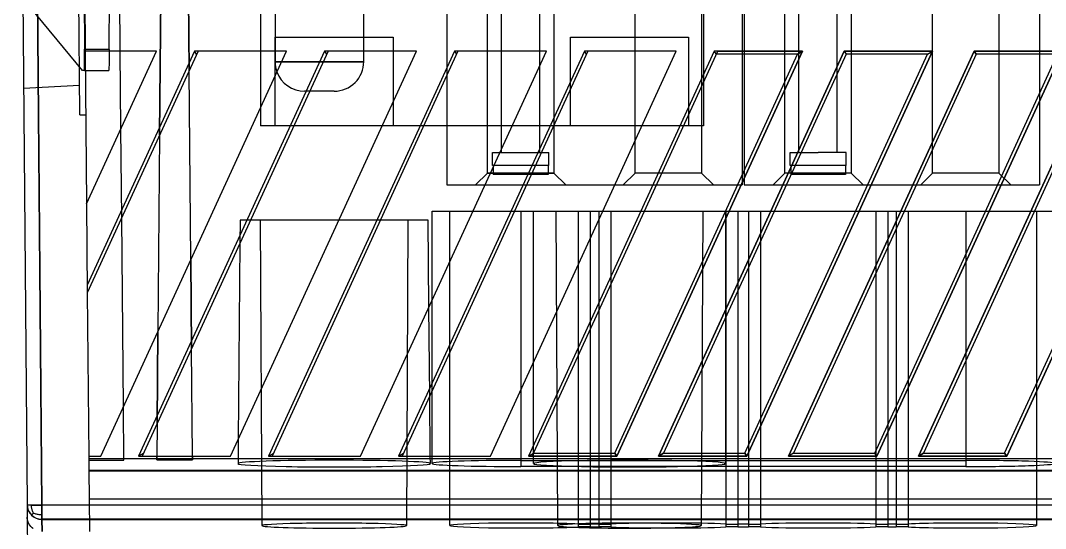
# Model space of a CAD drawing. Header units: millimetres. Extents: x 169.7 to 222.2, y -58 to 0.6.
# Drawn here: x 169.89 to 204.59, y -34.91 to -17.7 of the extents above; entities that cross this region are included whole.
import ezdxf

# ---------------------------------------------------------------- set-up
doc = ezdxf.new("R2010")
doc.units = ezdxf.units.MM
doc.layers.add('MAIN-1', color=7, linetype='Continuous')
doc.layers.add('MAIN-2', color=7, linetype='Continuous')

msp = doc.modelspace()

# ---------------------------------------------------------------- linework, layer by layer
at = {"layer": 'MAIN-1'}
for p, q in [((169.888, -8.4), (170.112, -34.102)), ((170.612, -34.111), (170.388, -8.4)), ((172.079, -18.739), (172.124, -23.909)), ((174.493, -18.739), (172.079, -18.739)), ((172.124, -23.909), (174.493, -18.739)), ((175.901, -18.739), (172.151, -26.923)), ((172.603, -32.466), (178.893, -18.739)), ((172.888, -18.739), (172.888, -18.826)), ((173.288, -21.369), (173.265, -18.739)), ((180.301, -18.739), (174.011, -32.466)), ((178.893, -18.739), (175.901, -18.739)), ((177.003, -32.466), (183.293, -18.739)), ((178.009, -18.739), (178.009, -20.668)), ((184.701, -18.739), (178.411, -32.466)), ((178.509, -18.739), (178.509, -19.1)), ((183.293, -18.739), (180.301, -18.739)), ((181.403, -32.466), (187.693, -18.739)), ((181.509, -19.1), (181.509, -18.739)), ((189.101, -18.739), (182.811, -32.466)), ((187.693, -18.739), (184.701, -18.739)), ((185.803, -32.466), (192.093, -18.739)), ((187.211, -32.466), (193.501, -18.739)), ((192.093, -18.739), (189.101, -18.739)), ((196.372, -18.739), (190.082, -32.466)), ((191.489, -32.466), (197.78, -18.739)), ((193.501, -18.739), (196.372, -18.739)), ((200.772, -18.739), (194.482, -32.466)), ((195.889, -32.466), (202.18, -18.739)), ((196.2, -18.85), (196.372, -18.739)), ((197.78, -18.739), (200.772, -18.739)), ((197.78, -18.739), (197.85, -18.85)), ((205.172, -18.739), (198.882, -32.466)), ((200.289, -32.466), (206.58, -18.739)), ((200.6, -18.85), (200.772, -18.739)), ((202.18, -18.739), (205.172, -18.739)), ((202.25, -18.85), (202.18, -18.739)), ((209.572, -18.739), (203.282, -32.466)), ((172.887, -18.907), (172.886, -18.983)), ((172.886, -18.983), (172.886, -19.053)), ((172.886, -19.053), (172.886, -19.117)), ((172.888, -18.826), (172.887, -18.907)), ((190.011, -32.356), (196.2, -18.85)), ((197.85, -18.85), (191.661, -32.356)), ((196.2, -18.85), (193.45, -18.85)), ((194.324, -18.85), (194.324, -22.943)), ((194.394, -18.85), (194.394, -22.791)), ((194.411, -32.356), (200.6, -18.85)), ((202.25, -18.85), (196.061, -32.356)), ((200.6, -18.85), (197.85, -18.85)), ((198.811, -32.356), (205, -18.85)), ((206.65, -18.85), (200.461, -32.356)), ((205, -18.85), (202.25, -18.85)), ((203.211, -32.356), (209.4, -18.85)), ((204.394, -18.85), (204.394, -20.172)), ((172.085, -19.4), (172.884, -19.4)), ((172.885, -19.227), (172.884, -19.273)), ((172.884, -19.273), (172.884, -19.311)), ((172.884, -19.311), (172.884, -19.343)), ((172.884, -19.343), (172.884, -19.368)), ((172.884, -19.368), (172.884, -19.386)), ((172.884, -19.386), (172.884, -19.396)), ((172.884, -19.396), (172.884, -19.4)), ((172.886, -19.117), (172.885, -19.175)), ((172.885, -19.175), (172.885, -19.227)), ((175.651, -25.815), (175.595, -19.407)), ((175.651, -25.815), (175.595, -19.407)), ((178.728, -19.1), (178.509, -19.1)), ((181.509, -19.1), (180.136, -19.1)), ((184.324, -19.561), (184.324, -23.27)), ((180.509, -20.1), (179.677, -20.1)), ((182.133, -21.27), (179.141, -21.27)), ((184.324, -21.27), (183.541, -21.27)), ((174.6, -21.578), (174.542, -28.234)), ((174.6, -21.578), (174.542, -28.234)), ((184.324, -23.27), (185.617, -23.27)), ((187.025, -23.27), (190.017, -23.27)), ((191.425, -23.27), (194.175, -23.27)), ((195.825, -23.27), (198.575, -23.27)), ((200.225, -23.27), (202.975, -23.27)), ((183.824, -24.164), (185.207, -24.164)), ((183.824, -27.182), (183.824, -24.164)), ((186.615, -24.164), (186.824, -24.164)), ((186.824, -24.164), (186.824, -30.237)), ((186.824, -24.164), (189.607, -24.164)), ((191.015, -24.164), (193.765, -24.164)), ((195.415, -24.164), (198.165, -24.164)), ((199.815, -24.164), (201.894, -24.164)), ((201.894, -24.164), (202.565, -24.164)), ((201.894, -24.164), (201.894, -25.627)), ((204.215, -24.164), (204.894, -24.164)), ((173.371, -30.791), (173.315, -24.383)), ((180.667, -24.47), (177.675, -24.47)), ((183.694, -24.47), (182.075, -24.47)), ((183.719, -27.411), (183.694, -24.47)), ((177.318, -25.248), (177.26, -31.904)), ((172.151, -26.923), (172.199, -32.466)), ((175.709, -32.466), (175.677, -28.829)), ((175.709, -32.466), (175.677, -28.829)), ((201.894, -29.228), (201.894, -32.356)), ((183.764, -32.466), (183.746, -30.425)), ((183.824, -32.466), (183.824, -30.254)), ((174.515, -31.366), (174.505, -32.466)), ((174.515, -31.366), (174.505, -32.466)), ((172.199, -32.466), (172.603, -32.466)), ((174.011, -32.466), (177.003, -32.466)), ((178.411, -32.466), (181.403, -32.466)), ((182.811, -32.466), (185.803, -32.466)), ((190.082, -32.466), (187.211, -32.466)), ((187.261, -32.356), (190.011, -32.356)), ((190.011, -32.356), (190.082, -32.466)), ((191.661, -32.356), (191.489, -32.466)), ((194.482, -32.466), (191.489, -32.466)), ((191.661, -32.356), (194.411, -32.356)), ((194.411, -32.356), (194.482, -32.466)), ((196.061, -32.356), (195.889, -32.466)), ((198.882, -32.466), (195.889, -32.466)), ((196.061, -32.356), (198.811, -32.356)), ((198.811, -32.356), (198.882, -32.466)), ((200.461, -32.356), (200.289, -32.466)), ((203.282, -32.466), (200.289, -32.466)), ((200.461, -32.356), (203.211, -32.356)), ((203.211, -32.356), (203.282, -32.466)), ((170.112, -34.102), (170.116, -34.531)), ((170.26, -34.143), (170.259, -34.11)), ((170.262, -34.172), (170.26, -34.143)), ((170.265, -34.198), (170.262, -34.172)), ((170.269, -34.223), (170.265, -34.198)), ((170.275, -34.248), (170.269, -34.223)), ((170.281, -34.271), (170.275, -34.248)), ((170.288, -34.295), (170.281, -34.271)), ((170.297, -34.318), (170.288, -34.295)), ((170.306, -34.342), (170.297, -34.318)), ((170.316, -34.365), (170.306, -34.342)), ((170.612, -34.111), (221.206, -34.111)), ((170.612, -34.111), (170.612, -34.45)), ((170.116, -34.531), (170.215, -45.809)), ((170.118, -34.566), (170.116, -34.531)), ((170.122, -34.6), (170.118, -34.566)), ((170.128, -34.632), (170.122, -34.6)), ((170.137, -34.663), (170.128, -34.632)), ((170.146, -34.692), (170.137, -34.663)), ((170.157, -34.719), (170.146, -34.692)), ((170.262, -34.452), (170.261, -34.453)), ((170.264, -34.45), (170.262, -34.452)), ((170.267, -34.448), (170.264, -34.45)), ((170.271, -34.444), (170.267, -34.448)), ((170.276, -34.439), (170.271, -34.444)), ((170.282, -34.433), (170.276, -34.439)), ((170.289, -34.426), (170.282, -34.433)), ((170.297, -34.418), (170.289, -34.426)), ((170.306, -34.409), (170.297, -34.418)), ((170.317, -34.399), (170.306, -34.409)), ((170.327, -34.388), (170.316, -34.365)), ((170.328, -34.388), (170.317, -34.399)), ((170.353, -34.4), (170.327, -34.388)), ((170.38, -34.41), (170.353, -34.4)), ((170.407, -34.42), (170.38, -34.41)), ((170.433, -34.428), (170.407, -34.42)), ((170.46, -34.435), (170.433, -34.428)), ((170.487, -34.441), (170.46, -34.435)), ((170.515, -34.445), (170.487, -34.441)), ((170.544, -34.448), (170.515, -34.445)), ((170.576, -34.449), (170.544, -34.448)), ((170.612, -34.45), (170.576, -34.449)), ((170.612, -34.45), (170.612, -34.598)), ((221.206, -34.598), (170.612, -34.598)), ((170.613, -34.598), (170.617, -35.01)), ((170.169, -34.744), (170.157, -34.719)), ((170.183, -34.768), (170.169, -34.744)), ((170.197, -34.791), (170.183, -34.768)), ((170.213, -34.813), (170.197, -34.791)), ((170.23, -34.834), (170.213, -34.813)), ((170.249, -34.854), (170.23, -34.834)), ((170.269, -34.874), (170.249, -34.854)), ((170.29, -34.893), (170.269, -34.874)), ((170.313, -34.911), (170.29, -34.893)), ((188.775, -34.761), (188.775, -34.859)), ((189.467, -34.768), (189.182, -34.768)), ((189.182, -34.768), (189.182, -34.851)), ((189.182, -34.851), (189.467, -34.851)), ((189.467, -34.768), (189.467, -34.851)), ((189.874, -34.761), (189.874, -34.859)), ((193.775, -34.761), (193.775, -34.859)), ((194.537, -34.768), (194.182, -34.768)), ((194.182, -34.768), (194.182, -34.851)), ((194.182, -34.851), (194.537, -34.851)), ((194.537, -34.768), (194.537, -34.851)), ((194.944, -34.761), (194.944, -34.859)), ((198.845, -34.761), (198.845, -34.859)), ((199.537, -34.761), (199.252, -34.761)), ((199.252, -34.768), (199.252, -34.851)), ((199.252, -34.851), (199.537, -34.851)), ((199.537, -34.768), (199.537, -34.851)), ((199.944, -34.761), (199.944, -34.859))]:
    msp.add_line(p, q, dxfattribs=at)
for centre, start, end in [((179.509, -19.1), 180, 200.1034), ((180.509, -19.1), 269.9997, 0)]:
    msp.add_arc(centre, 1, start, end, dxfattribs=at)
for centre, major_axis, ratio, start_param, end_param in [((170.612, -34.098), (0.5, 0.004), 0.026176, 3.141431, 3.926547), ((170.612, -34.098), (-0.5, -0.004), 0.999391, 0, 0.78219), ((170.612, -34.098), (0.5, 0.004), 0.026176, -2.356639, -1.571025), ((170.612, -34.098), (-0.5, -0.004), 0.999391, 0.78219, 1.562075), ((186.824, -34.81), (-2.4, 0), 0.034921, -2.519728, 0), ((186.824, -34.81), (-2.4, 0), 0.034921, 0, 2.519728), ((189.182, -34.751), (-0.5, 0), 0.034921, 0.621864, 1.570796), ((189.182, -34.869), (-0.5, 0), 0.034921, -1.570796, -0.621864), ((189.467, -34.751), (-0.5, 0), 0.034921, 1.570796, 2.519728), ((189.467, -34.869), (-0.5, 0), 0.034921, -2.519728, -1.570796), ((191.824, -34.81), (-2.4, 0), 0.034921, -2.519728, -0.621864), ((191.824, -34.81), (-2.4, 0), 0.034921, 0.621864, 2.519728), ((194.182, -34.751), (-0.5, 0), 0.034921, 0.621864, 1.570796), ((194.182, -34.869), (-0.5, 0), 0.034921, -1.570796, -0.621864), ((194.537, -34.751), (-0.5, 0), 0.034921, 1.570796, 2.519728), ((194.537, -34.869), (-0.5, 0), 0.034921, -2.519728, -1.570796), ((196.894, -34.81), (-2.4, 0), 0.034921, -2.519728, -0.621864), ((196.894, -34.81), (-2.4, 0), 0.034921, 0.621864, 2.519728), ((199.252, -34.751), (-0.5, 0), 0.034921, 0.621864, 1.570796), ((199.252, -34.869), (-0.5, 0), 0.034921, -1.570796, -0.621864), ((199.537, -34.751), (-0.5, 0), 0.034921, 1.570796, 2.519728), ((199.537, -34.869), (-0.5, 0), 0.034921, -2.519728, -1.570796), ((201.894, -34.81), (-2.4, 0), 0.034921, -3.141593, -0.621864), ((201.894, -34.81), (-2.4, 0), 0.034921, 0.621864, 3.141593)]:
    msp.add_ellipse(centre, major_axis=major_axis, ratio=ratio, start_param=start_param, end_param=end_param, dxfattribs=at)
at = {"layer": 'MAIN-2'}
for p, q in [((169.888, -8.4), (170.112, -34.102)), ((170.388, -8.4), (170.612, -34.116)), ((173.265, -18.739), (173.182, -9.2)), ((174.708, -9.2), (174.6, -21.578)), ((175.595, -19.407), (175.506, -9.2)), ((172.008, -10.6), (172.079, -18.739)), ((174.6, -21.578), (174.696, -10.6)), ((175.518, -10.6), (175.595, -19.407)), ((172.021, -14.269), (172.052, -18.68)), ((172.889, -18.682), (172.919, -14.269)), ((185.699, -22.87), (185.699, -14.31)), ((186.174, -22.17), (186.174, -14.35)), ((187.474, -22.17), (187.474, -14.35)), ((187.949, -14.31), (187.949, -22.87)), ((190.699, -22.87), (190.699, -14.35)), ((192.949, -14.35), (192.949, -22.87)), ((195.769, -22.87), (195.769, -14.31)), ((196.244, -22.17), (196.244, -14.35)), ((197.544, -22.17), (197.544, -14.35)), ((198.019, -14.31), (198.019, -22.87)), ((200.769, -22.87), (200.769, -14.35)), ((203.019, -14.35), (203.019, -22.87)), ((178.509, -14.6), (178.509, -18.739)), ((181.509, -18.739), (181.509, -14.6)), ((171.898, -20.902), (171.854, -15.902)), ((171.986, -19.4), (170.004, -16.978)), ((178.009, -16.878), (178.009, -18.739)), ((184.324, -16.9), (184.324, -19.561)), ((193.009, -16.878), (193.009, -21.27)), ((194.324, -16.9), (194.324, -18.85)), ((194.394, -16.9), (194.394, -18.85)), ((204.394, -16.9), (204.394, -18.85)), ((178.509, -21.27), (178.509, -18.27)), ((178.509, -18.27), (182.509, -18.27)), ((182.509, -18.27), (182.509, -21.27)), ((188.509, -21.27), (188.509, -18.27)), ((188.509, -18.27), (192.509, -18.27)), ((192.509, -18.27), (192.509, -21.27)), ((172.052, -18.769), (172.052, -18.68)), ((172.052, -18.68), (172.889, -18.682)), ((172.889, -18.68), (172.052, -18.682)), ((172.079, -18.739), (172.079, -18.739)), ((172.079, -18.739), (172.079, -18.739)), ((175.78, -18.739), (172.148, -26.664)), ((172.889, -18.682), (172.888, -18.691)), ((172.888, -18.691), (172.888, -18.701)), ((172.888, -18.701), (172.888, -18.711)), ((172.888, -18.711), (172.888, -18.72)), ((172.888, -18.72), (172.888, -18.73)), ((172.888, -18.73), (172.888, -18.739)), ((180.18, -18.739), (173.889, -32.466)), ((174.493, -18.739), (174.493, -18.739)), ((174.493, -18.739), (174.493, -18.739)), ((175.901, -18.739), (175.78, -18.739)), ((175.85, -18.85), (175.78, -18.739)), ((175.901, -18.739), (175.901, -18.739)), ((175.901, -18.739), (175.901, -18.739)), ((184.58, -18.739), (178.289, -32.466)), ((178.893, -18.739), (178.893, -18.739)), ((178.893, -18.739), (178.893, -18.739)), ((180.301, -18.739), (180.18, -18.739)), ((180.18, -18.739), (180.25, -18.85)), ((180.301, -18.739), (180.301, -18.739)), ((180.301, -18.739), (180.301, -18.739)), ((188.98, -18.739), (182.689, -32.466)), ((183.293, -18.739), (183.293, -18.739)), ((183.293, -18.739), (183.293, -18.739)), ((184.701, -18.739), (184.58, -18.739)), ((184.58, -18.739), (184.65, -18.85)), ((184.701, -18.739), (184.701, -18.739)), ((184.701, -18.739), (184.701, -18.739)), ((193.38, -18.739), (187.089, -32.466)), ((187.693, -18.739), (187.693, -18.739)), ((187.693, -18.739), (187.693, -18.739)), ((189.101, -18.739), (188.98, -18.739)), ((189.05, -18.85), (188.98, -18.739)), ((189.101, -18.739), (189.101, -18.739)), ((189.101, -18.739), (189.101, -18.739)), ((190.082, -32.466), (196.372, -18.739)), ((197.78, -18.739), (191.489, -32.466)), ((192.093, -18.739), (192.093, -18.739)), ((192.093, -18.739), (192.093, -18.739)), ((196.372, -18.739), (193.38, -18.739)), ((193.45, -18.85), (193.38, -18.739)), ((194.482, -32.466), (200.772, -18.739)), ((202.18, -18.739), (195.889, -32.466)), ((196.372, -18.739), (196.2, -18.85)), ((200.772, -18.739), (197.78, -18.739)), ((197.78, -18.739), (197.85, -18.85)), ((198.882, -32.466), (205.172, -18.739)), ((206.58, -18.739), (200.289, -32.466)), ((200.6, -18.85), (200.772, -18.739)), ((205.172, -18.739), (202.18, -18.739)), ((202.18, -18.739), (202.25, -18.85)), ((203.282, -32.466), (209.572, -18.739)), ((172.053, -18.851), (172.052, -18.769)), ((172.053, -18.929), (172.053, -18.851)), ((172.054, -19.001), (172.053, -18.929)), ((172.054, -19.068), (172.054, -19.001)), ((172.055, -19.13), (172.054, -19.068)), ((172.057, -19.4), (171.986, -19.4)), ((172.055, -19.185), (172.055, -19.13)), ((172.056, -19.235), (172.055, -19.185)), ((172.056, -19.278), (172.056, -19.235)), ((172.056, -19.315), (172.056, -19.278)), ((172.056, -19.345), (172.056, -19.315)), ((172.056, -19.369), (172.056, -19.345)), ((172.057, -19.386), (172.056, -19.369)), ((172.057, -19.396), (172.057, -19.386)), ((172.057, -19.4), (172.057, -19.396)), ((172.057, -19.4), (172.057, -19.4)), ((172.057, -19.4), (172.085, -19.4)), ((172.884, -19.4), (172.884, -19.4)), ((178.509, -19.1), (181.509, -19.1)), ((180.136, -19.1), (178.728, -19.1)), ((169.989, -20), (171.889, -19.9)), ((171.889, -19.9), (171.889, -19.9)), ((179.677, -20.1), (179.509, -20.1)), ((204.394, -20.172), (204.394, -23.27)), ((178.009, -20.668), (178.009, -21.27)), ((171.898, -20.902), (172.098, -20.9)), ((171.898, -20.902), (171.898, -20.902)), ((172.098, -20.9), (172.098, -20.9)), ((173.315, -24.383), (173.288, -21.369)), ((179.141, -21.27), (178.009, -21.27)), ((178.009, -21.27), (178.009, -21.27)), ((183.541, -21.27), (182.133, -21.27)), ((193.009, -21.27), (184.324, -21.27)), ((193.009, -21.27), (193.009, -21.27)), ((185.874, -22.17), (186.824, -22.17)), ((185.874, -22.62), (185.874, -22.17)), ((186.824, -22.17), (187.774, -22.17)), ((187.774, -22.62), (187.774, -22.17)), ((195.944, -22.17), (196.894, -22.17)), ((195.944, -22.62), (195.944, -22.17)), ((197.844, -22.17), (196.894, -22.17)), ((197.844, -22.62), (197.844, -22.17)), ((185.299, -23.27), (185.699, -22.87)), ((187.949, -22.87), (185.699, -22.87)), ((185.699, -22.87), (187.949, -22.87)), ((185.896, -22.62), (185.874, -22.62)), ((185.896, -22.62), (185.896, -22.92)), ((185.896, -22.62), (185.896, -22.92)), ((187.753, -22.62), (185.896, -22.62)), ((187.753, -22.62), (187.753, -22.92)), ((187.753, -22.62), (187.774, -22.62)), ((187.753, -22.62), (187.753, -22.92)), ((187.949, -22.87), (188.349, -23.27)), ((190.299, -23.27), (190.699, -22.87)), ((192.949, -22.87), (190.699, -22.87)), ((192.949, -22.87), (190.699, -22.87)), ((192.949, -22.87), (193.349, -23.27)), ((194.394, -22.791), (194.394, -23.27)), ((195.369, -23.27), (195.769, -22.87)), ((198.019, -22.87), (195.769, -22.87)), ((198.019, -22.87), (195.769, -22.87)), ((195.966, -22.62), (195.944, -22.62)), ((195.966, -22.62), (195.966, -22.92)), ((195.966, -22.62), (195.966, -22.92)), ((197.823, -22.62), (195.966, -22.62)), ((197.823, -22.62), (197.823, -22.92)), ((197.823, -22.62), (197.844, -22.62)), ((197.823, -22.62), (197.823, -22.92)), ((198.019, -22.87), (198.419, -23.27)), ((200.369, -23.27), (200.769, -22.87)), ((203.019, -22.87), (200.769, -22.87)), ((203.019, -22.87), (200.769, -22.87)), ((203.019, -22.87), (203.419, -23.27)), ((186.824, -22.92), (185.896, -22.92)), ((187.753, -22.92), (186.824, -22.92)), ((194.324, -22.943), (194.324, -23.27)), ((196.894, -22.92), (195.966, -22.92)), ((197.823, -22.92), (196.894, -22.92)), ((184.324, -23.27), (184.324, -23.27)), ((185.617, -23.27), (187.025, -23.27)), ((190.017, -23.27), (191.425, -23.27)), ((194.175, -23.27), (194.324, -23.27)), ((194.324, -23.27), (194.324, -23.27)), ((194.394, -23.27), (194.394, -23.27)), ((194.394, -23.27), (195.825, -23.27)), ((198.575, -23.27), (200.225, -23.27)), ((202.975, -23.27), (204.394, -23.27)), ((204.394, -23.27), (204.394, -23.27)), ((172.124, -23.909), (172.151, -26.923)), ((172.124, -23.909), (172.124, -23.909)), ((172.124, -23.909), (172.124, -23.909)), ((184.424, -34.81), (184.424, -24.164)), ((185.207, -24.164), (186.615, -24.164)), ((186.824, -24.164), (186.824, -32.813)), ((187.259, -32.712), (187.259, -24.164)), ((188.081, -34.814), (188.025, -24.164)), ((188.775, -24.164), (188.775, -34.761)), ((188.775, -24.164), (188.775, -34.761)), ((189.182, -24.164), (189.182, -34.768)), ((189.182, -24.164), (189.182, -34.768)), ((189.467, -24.164), (189.467, -34.768)), ((189.467, -24.164), (189.467, -34.768)), ((189.607, -24.164), (191.015, -24.164)), ((189.874, -24.164), (189.874, -34.761)), ((189.874, -24.164), (189.874, -34.761)), ((192.993, -24.164), (192.938, -34.814)), ((193.759, -24.164), (193.759, -32.712)), ((193.765, -24.164), (195.415, -24.164)), ((193.775, -24.164), (193.775, -34.761)), ((193.775, -24.164), (193.775, -34.761)), ((194.182, -24.164), (194.182, -34.768)), ((194.182, -24.164), (194.182, -34.768)), ((194.537, -24.164), (194.537, -34.768)), ((194.537, -24.164), (194.537, -34.768)), ((194.944, -24.164), (194.944, -34.761)), ((194.944, -24.164), (194.944, -34.761)), ((198.165, -24.164), (199.815, -24.164)), ((198.845, -24.164), (198.845, -34.761)), ((198.845, -24.164), (198.845, -34.761)), ((199.252, -24.164), (199.252, -34.768)), ((199.252, -24.164), (199.252, -34.768)), ((199.537, -24.164), (199.537, -34.768)), ((199.537, -24.164), (199.537, -34.768)), ((199.944, -24.164), (199.944, -34.761)), ((199.944, -24.164), (199.944, -34.761)), ((201.894, -24.164), (201.894, -32.813)), ((202.565, -24.164), (204.215, -24.164)), ((204.294, -24.164), (204.294, -34.81)), ((177.325, -24.47), (177.318, -25.248)), ((177.675, -24.47), (177.325, -24.47)), ((178.066, -34.814), (178.012, -24.47)), ((182.075, -24.47), (180.667, -24.47)), ((183.007, -24.47), (182.953, -34.814)), ((201.894, -25.627), (201.894, -29.228)), ((175.651, -25.815), (175.677, -28.829)), ((175.677, -28.829), (175.651, -25.815)), ((172.151, -26.923), (172.151, -26.923)), ((183.746, -30.425), (183.719, -27.411)), ((183.824, -30.254), (183.824, -27.182)), ((174.542, -28.234), (174.515, -31.366)), ((174.515, -31.366), (174.542, -28.234)), ((186.824, -30.237), (186.824, -32.604)), ((173.386, -32.591), (173.371, -30.791)), ((177.26, -31.904), (177.253, -32.712)), ((172.199, -32.466), (172.199, -32.466)), ((172.199, -32.466), (172.2, -32.551)), ((172.2, -32.551), (172.203, -32.947)), ((174.504, -32.551), (172.2, -32.551)), ((216.116, -32.556), (172.2, -32.556)), ((172.2, -32.591), (172.2, -32.591)), ((172.2, -32.591), (173.386, -32.591)), ((172.603, -32.466), (172.603, -32.466)), ((172.603, -32.466), (172.603, -32.466)), ((173.386, -32.591), (173.386, -32.591)), ((174.061, -32.356), (173.889, -32.466)), ((173.889, -32.466), (174.011, -32.466)), ((174.011, -32.466), (174.011, -32.466)), ((174.011, -32.466), (174.011, -32.466)), ((174.505, -32.466), (174.504, -32.586)), ((174.504, -32.551), (174.505, -32.466)), ((174.504, -32.586), (174.504, -32.551)), ((174.504, -32.586), (175.71, -32.586)), ((175.709, -32.466), (175.71, -32.551)), ((175.71, -32.586), (175.709, -32.466)), ((175.71, -32.551), (175.71, -32.586)), ((216.091, -32.551), (175.71, -32.551)), ((177.003, -32.466), (177.003, -32.466)), ((177.003, -32.466), (177.003, -32.466)), ((178.289, -32.466), (178.461, -32.356)), ((178.289, -32.466), (178.411, -32.466)), ((178.411, -32.466), (178.411, -32.466)), ((178.411, -32.466), (178.411, -32.466)), ((181.403, -32.466), (181.403, -32.466)), ((181.403, -32.466), (181.403, -32.466)), ((182.689, -32.466), (182.861, -32.356)), ((182.689, -32.466), (182.811, -32.466)), ((182.811, -32.466), (182.811, -32.466)), ((182.811, -32.466), (182.811, -32.466)), ((183.766, -32.712), (183.764, -32.466)), ((183.824, -32.708), (183.824, -32.466)), ((185.803, -32.466), (185.803, -32.466)), ((185.803, -32.466), (185.803, -32.466)), ((186.824, -32.604), (201.894, -32.604)), ((187.089, -32.466), (187.261, -32.356)), ((187.089, -32.466), (190.082, -32.466)), ((190.082, -32.466), (190.011, -32.356)), ((191.489, -32.466), (191.661, -32.356)), ((191.489, -32.466), (194.482, -32.466)), ((194.482, -32.466), (194.411, -32.356)), ((196.061, -32.356), (195.889, -32.466)), ((195.889, -32.466), (198.882, -32.466)), ((198.882, -32.466), (198.811, -32.356)), ((200.289, -32.466), (200.461, -32.356)), ((200.289, -32.466), (203.282, -32.466)), ((201.894, -32.356), (201.894, -32.604)), ((203.282, -32.466), (203.211, -32.356)), ((172.203, -32.947), (172.212, -33.911)), ((219.616, -32.947), (172.203, -32.947)), ((172.203, -32.952), (219.616, -32.952)), ((201.894, -32.813), (186.824, -32.813)), ((172.212, -33.911), (172.221, -35.01)), ((172.212, -33.911), (219.607, -33.911)), ((219.607, -33.916), (172.212, -33.916)), ((221.206, -34.116), (170.612, -34.116)), ((170.612, -34.602), (170.612, -34.116)), ((170.118, -34.571), (170.116, -34.536)), ((170.122, -34.605), (170.118, -34.571)), ((170.128, -34.637), (170.122, -34.605)), ((170.137, -34.668), (170.128, -34.637)), ((170.146, -34.697), (170.137, -34.668)), ((170.157, -34.724), (170.146, -34.697)), ((170.612, -34.602), (221.205, -34.602)), ((170.617, -35.015), (170.613, -34.602)), ((170.169, -34.749), (170.157, -34.724)), ((170.183, -34.773), (170.169, -34.749)), ((170.197, -34.796), (170.183, -34.773)), ((170.213, -34.818), (170.197, -34.796)), ((170.231, -34.839), (170.213, -34.818)), ((170.249, -34.86), (170.231, -34.839)), ((170.269, -34.88), (170.249, -34.86)), ((170.291, -34.898), (170.269, -34.88)), ((170.314, -34.916), (170.291, -34.898))]:
    msp.add_line(p, q, dxfattribs=at)
msp.add_arc((179.509, -19.1), 1, 200.1034, 269.9997, dxfattribs=at)
for centre, major_axis, ratio, start_param, end_param in [((180.509, -32.712), (-3.258, 0), 0.034899, -3.141288, -0.000305), ((186.824, -32.708), (-3, 0), 0.034921, -1.570796, 0), ((190.509, -32.712), (-3.25, 0), 0.034921, -3.141593, 0), ((201.894, -32.708), (-3, 0), 0.034921, -3.141593, -1.570796), ((180.509, -32.712), (-3.258, 0), 0.034899, -0.000305, 3.141897), ((186.824, -32.708), (-3, 0), 0.034921, 0, 1.570796), ((190.509, -32.712), (-3.25, 0), 0.034921, 0, 3.141593), ((201.894, -32.708), (-3, 0), 0.034921, 1.570796, 3.141593), ((170.612, -34.103), (0.5, 0.004), 0.026176, -3.141592, -1.571025), ((170.612, -34.103), (-0.5, -0.004), 0.999391, 0.000005, 1.56208), ((180.509, -34.814), (2.445, 0), 0.034899, -0.000183, 3.141776), ((180.509, -34.814), (2.445, 0), 0.034899, -3.14141, -0.000183), ((190.509, -34.814), (2.43, 0), 0.034899, -0.000183, 3.141776), ((190.509, -34.814), (2.43, 0), 0.034899, -3.14141, -0.000183)]:
    msp.add_ellipse(centre, major_axis=major_axis, ratio=ratio, start_param=start_param, end_param=end_param, dxfattribs=at)

doc.saveas('drawing.dxf')
